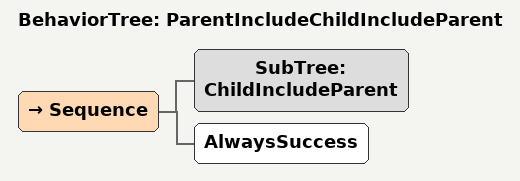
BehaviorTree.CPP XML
<root BTCPP_format="4" main_tree_to_execute = "ParentIncludeChildIncludeParent">
  <include path="child/child_include_parent.xml" />

  <BehaviorTree ID="ParentIncludeChildIncludeParent">
    <Sequence>
      <SubTree ID="ChildIncludeParent" />
      <AlwaysSuccess />
    </Sequence>
  </BehaviorTree>
</root>
